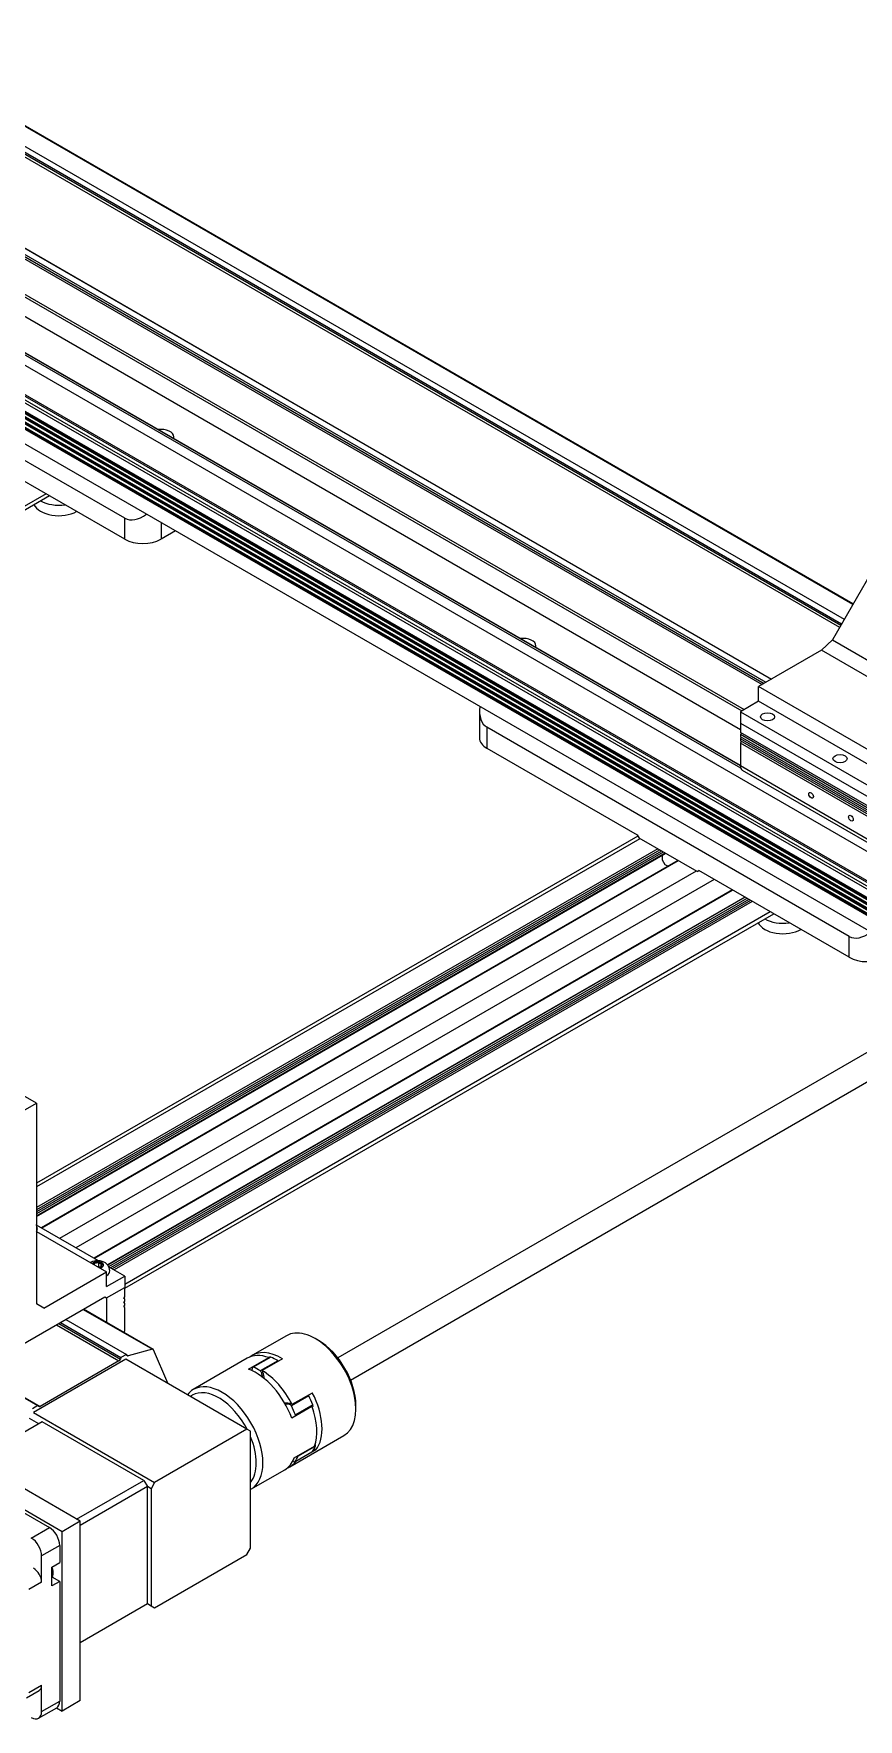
# Model space of a CAD drawing. Header units: millimetres. Extents: x 0 to 626, y 0 to 359.
# Drawn here: x 429.3 to 493.7, y 153 to 284.6 of the extents above; entities that cross this region are included whole.
import ezdxf

# ---------------------------------------------------------------- set-up
doc = ezdxf.new("R2010")
doc.units = ezdxf.units.MM
for name, color, linetype in [('1113-内六角平圆头螺钉-GB', 7, 'Continuous'), ('1114-联轴器COUPLING', 7, 'Continuous'), ('1115-步进电机LS86A12', 7, 'Continuous'), ('1121-安装板', 7, 'Continuous'), ('1122-轴', 7, 'Continuous'), ('1211-TDT-4040S-8', 7, 'Continuous'), ('1212-GN_31611', 7, 'Continuous'), ('1221-第一轴同步带安装板', 7, 'Continuous'), ('1221-脚钉', 7, 'Continuous'), ('Default', 7, 'Continuous'), ('LHBT10-S1000-1', 7, 'Continuous'), ('WGB10-4', 7, 'Continuous'), ('WGB10-5(B1)', 7, 'Continuous')]:
    doc.layers.add(name, color=color, linetype=linetype)

# ---------------------------------------------------------------- blocks, each defined once
blk = doc.blocks.new('SE1')
at = {"layer": '1113-内六角平圆头螺钉-GB', "color": 7, "linetype": 'Continuous'}
for p, q in [((222.88, 121.55), (223.22, 121.6)), ((222.88, 121.43), (222.88, 121.55)), ((223.37, 121.27), (223.2, 121.24)), ((223.22, 121.3), (223.22, 121.6)), ((223.22, 121.6), (223.46, 121.46))]:
    blk.add_line(p, q, dxfattribs=at)
for centre, radius, start, end in [((221.65, 122.01), 1.32, 334.8997, 339.7412), ((222.95, 121.92), 0.673, 286.42, 293.3543), ((223.6, 121.68), 0.534, 224.645, 233.3379), ((222.22, 121.92), 1.32, 330.4777, 339.7301)]:
    blk.add_arc(centre, radius, start, end, dxfattribs=at)
for centre, major_axis, start_param, end_param in [((217.47, 124.23), (0.95, 0), 5.932393, 6.283185), ((217.47, 124.23), (0.95, 0), 0, 0.00187), ((223.13, 121.41), (-0.459, 0), 2.023332, 5.83065), ((223.13, 121.41), (0.346, 0), 2.356194, 2.804027), ((223.13, 121.41), (0.346, 0), 1.308997, 2.356194), ((223.13, 121.41), (0.346, 0), 0.261799, 1.308997), ((223.13, 121.41), (-0.346, 0), 1.908362, 2.356194), ((223.13, 121.41), (-0.346, 0), 2.356194, 3.403392), ((223.13, 120.96), (0.95, 0), 5.551909, 6.283185), ((223.13, 120.96), (0.95, 0), 0, 0.00187)]:
    blk.add_ellipse(centre, major_axis=major_axis, ratio=0.57735, start_param=start_param, end_param=end_param, dxfattribs=at)
for points, knots in [([(218.41, 124.23), (218.41, 124.32), (218.4, 124.42), (218.36, 124.52), (218.34, 124.55)], [0, 0, 0, 0, 0.0860139, 0.1237372, 0.1237372, 0.1237372, 0.1237372]), ([(224.07, 120.96), (224.06, 121.05), (224.05, 121.2), (223.92, 121.42), (223.74, 121.59), (223.48, 121.71), (223.15, 121.76), (222.83, 121.72), (222.65, 121.65), (222.58, 121.61)], [0, 0, 0, 0, 0.0860139, 0.1763388, 0.2665789, 0.3686728, 0.4897787, 0.62227, 0.7042219, 0.7042219, 0.7042219, 0.7042219])]:
    blk.add_open_spline(points, degree=3, knots=knots, dxfattribs=at)
at = {"layer": '1114-联轴器COUPLING', "color": 7, "linetype": 'Continuous'}
for p, q in [((237.87, 115.89), (235.22, 114.36)), ((240.37, 115.52), (240.12, 115.67)), ((234.82, 114.13), (230.6, 111.69)), ((234.92, 113.27), (236.5, 114.18)), ((235.22, 113.42), (236.5, 114.16)), ((236.65, 114.21), (235.28, 113.42)), ((237.2, 113.94), (235.83, 113.15)), ((237.56, 114.08), (235.98, 113.17)), ((236.58, 114.21), (236.49, 114.16)), ((236.04, 113.03), (235.94, 112.98)), ((239.62, 111.2), (238.26, 110.41)), ((238.32, 110.53), (239.9, 111.44)), ((238.21, 110.57), (238.12, 110.52)), ((239.87, 110.36), (238.29, 109.45)), ((239.94, 110.49), (238.57, 109.7)), ((239.89, 110.32), (239.92, 110.34)), ((243.3, 110.15), (243.3, 110.45)), ((238.14, 105.65), (242.37, 108.09)), ((238.49, 106.36), (240.07, 107.27)), ((238.52, 106.03), (239.88, 106.82)), ((239.9, 106.83), (238.54, 106.04)), ((240.18, 106.97), (238.6, 106.06)), ((240.14, 107.27), (238.78, 106.48)), ((235.1, 103.9), (237.74, 105.42))]:
    blk.add_line(p, q, dxfattribs=at)
for centre, major_axis, start_param, end_param in [((240.12, 111.99), (2.25, -3.9), 0, 3.141593), ((237.47, 110.46), (2.25, -3.9), 2.327425, 3.230459), ((240.37, 112.14), (2.07, -3.59), 0.785398, 2.356194), ((237.07, 110.23), (2.25, -3.9), 2.536864, 3.141593), ((235.49, 109.32), (2.25, -3.9), 1.280227, 2.536864), ((238.33, 110.85), (-2.25, 3.9), 0.572364, 0.652596), ((235.3, 113.28), (-0.08, 0.139), 5.661004, 6.251313), ((235.8, 109.5), (-2.25, 3.9), -0.796715, -0.622182), ((236.66, 114.07), (0.08, -0.139), 2.519411, 3.141593), ((237.16, 110.29), (-2.25, 3.9), -0.796715, -0.622182), ((237.2, 113.81), (-0.08, 0.139), 5.06471, 5.486471), ((232.85, 107.79), (-2.25, 3.9), 3.141593, 6.283185), ((235.83, 113.02), (-0.08, 0.139), 4.090207, 5.486471), ((232.93, 113.52), (2.25, -3.9), 1.031487, 1.115737), ((235.89, 109.55), (-2.25, 3.9), 4.631259, 5.469017), ((235.93, 113.07), (-0.08, 0.139), 4.090207, 4.896162), ((233.03, 113.58), (2.25, -3.9), 0.994634, 1.115737), ((232.85, 107.79), (-2.25, 3.9), 0, 0.234922), ((232.59, 107.65), (-2.07, 3.59), 0, 0.070506), ((232.59, 107.65), (-2.07, 3.59), 4.641883, 6.283185), ((239.54, 111.16), (0.08, -0.139), 1.472213, 1.971932), ((237.16, 110.29), (2.25, -3.9), 1.297681, 1.472213), ((237.47, 110.46), (2.25, -3.9), 0.23303, 1.489667), ((239.28, 106.5), (2.25, -3.9), -3.581831, -3.424648), ((239.19, 106.44), (2.25, -3.9), -3.581831, -3.46732), ((238.17, 110.38), (-0.08, 0.139), 4.613806, 6.01007), ((238.26, 110.43), (-0.08, 0.139), 5.204115, 6.01007), ((235.8, 109.5), (2.25, -3.9), 1.297681, 1.472213), ((238.47, 109.69), (0.08, -0.139), 0.735891, 1.297681), ((237.07, 110.23), (2.25, -3.9), 0.442469, 1.280227), ((239.84, 110.48), (-0.08, 0.139), 3.141593, 4.439273), ((232.59, 107.65), (-2.07, 3.59), 3.369855, 4.484127), ((239.8, 106.96), (-0.08, 0.139), 3.141593, 3.392076), ((237.16, 110.29), (2.25, -3.9), 0.250483, 0.425016), ((240.66, 110.33), (-2.25, 3.9), -4.120785, -4.079342), ((240.04, 107.38), (0.08, -0.139), 0.425016, 1.518305), ((235.49, 109.32), (-2.25, 3.9), 3.141593, 3.584062), ((235.89, 109.55), (-2.25, 3.9), 3.052726, 3.374622), ((238.44, 106.17), (-0.08, 0.139), 1.995812, 3.392076), ((235.8, 109.5), (2.25, -3.9), 0.250483, 0.425016), ((238.67, 106.59), (0.08, -0.139), 0.425016, 0.788746)]:
    blk.add_ellipse(centre, major_axis=major_axis, ratio=0.57735, start_param=start_param, end_param=end_param, dxfattribs=at)
for points in [[(236.5, 114.18), (236.5, 114.17), (236.5, 114.16)], [(235.98, 113.17), (235.99, 113.16), (235.99, 113.15)], [(238.3, 110.53), (238.31, 110.53), (238.32, 110.53)], [(238.6, 106.06), (238.59, 106.07), (238.58, 106.07)]]:
    blk.add_open_spline(points, degree=2, dxfattribs=at)
at = {"layer": '1115-步进电机LS86A12', "color": 7, "linetype": 'Continuous'}
for p, q in [((211.28, 105.57), (219.36, 100.9)), ((217.95, 100.08), (219.36, 100.9)), ((220.17, 99.5), (218.75, 98.69)), ((220.17, 99.5), (220.17, 98.18)), ((218.75, 96.63), (218.75, 98.69)), ((219.55, 97.8), (220.17, 98.18)), ((219.55, 96.35), (219.55, 97.8)), ((218.75, 96.63), (217.76, 96.05)), ((220.17, 96.68), (219.55, 96.35)), ((220.17, 96.68), (219.57, 97.02)), ((220.17, 96.68), (220.17, 87.35)), ((217.76, 88.02), (218.75, 88.59)), ((218.75, 86.53), (218.75, 88.59)), ((217.58, 87.61), (218.57, 88.18)), ((218.75, 86.53), (220.17, 87.35)), ((218.52, 86.01), (219.93, 86.82))]:
    blk.add_line(p, q, dxfattribs=at)
blk.add_arc((218.76, 97.37), 0.9, 345.5596, 28.2681, dxfattribs=at)
for centre, major_axis, start_param, end_param in [((217.95, 99.15), (0.57, -0.987), 0.785398, 2.356194), ((219.36, 99.97), (-0.57, 0.987), 3.926991, 5.497787), ((218.12, 96.99), (-0.45, 0.779), 3.926991, 5.497787), ((219.13, 97.58), (0.366, -0.633), 0.532098, 1.402601), ((219.09, 97.56), (-0.375, 0.65), 3.424917, 4.436792), ((219.13, 97.58), (0.366, -0.633), 0.168196, 0.532098), ((218.12, 88.96), (-0.45, 0.779), 3.141522, 3.926921), ((219.36, 87.81), (-0.57, 0.987), 3.141593, 3.926991), ((217.95, 87), (-0.57, 0.987), 2.356194, 3.926991)]:
    blk.add_ellipse(centre, major_axis=major_axis, ratio=0.57735, start_param=start_param, end_param=end_param, dxfattribs=at)
at = {"layer": '1121-安装板', "color": 7, "linetype": 'Continuous'}
for p, q in [((287.3, 182.02), (280.51, 170.26)), ((279.66, 169.44), (280.51, 170.26)), ((280.51, 170.26), (294.37, 162.26)), ((279.66, 169.44), (274.75, 166.6)), ((293.8, 161.28), (279.66, 169.44)), ((274.75, 165.46), (274.75, 166.6)), ((288.89, 158.44), (274.75, 166.6)), ((274.75, 165.46), (273.33, 164.64)), ((273.33, 164.64), (273.33, 163.75)), ((273.33, 164.64), (287.47, 156.48)), ((288.89, 157.3), (274.75, 165.46)), ((273.33, 163.75), (287.47, 155.58)), ((218.35, 134.05), (211.28, 138.13)), ((216.59, 133.03), (218.35, 134.05)), ((218.35, 134.05), (218.35, 118.37)), ((223.2, 121.74), (218.35, 124.53)), ((218.35, 124.04), (223.83, 120.88)), ((225.25, 120.55), (223.99, 121.28)), ((218.92, 118.04), (223.83, 120.88)), ((223.83, 119.74), (223.83, 120.88)), ((223.83, 119.74), (225.25, 120.55)), ((225.25, 120.55), (225.25, 119.66)), ((211.25, 111.74), (223.69, 118.92)), ((223.69, 118.92), (223.83, 118.84)), ((223.83, 118.84), (225.25, 119.66)), ((218.92, 118.04), (218.35, 118.37))]:
    blk.add_line(p, q, dxfattribs=at)
for centre in [(275.45, 164.24), (281.11, 160.97)]:
    blk.add_ellipse(centre, major_axis=(-0.55, 0), ratio=0.57735, dxfattribs=at)
at = {"layer": '1122-轴', "color": 7, "linetype": 'Continuous'}
for p, q in [((290.25, 142.09), (241.88, 114.16)), ((242.88, 112.43), (291.25, 140.36))]:
    blk.add_line(p, q, dxfattribs=at)
at = {"layer": '1211-TDT-4040S-8', "color": 7, "linetype": 'Continuous'}
for p, q in [((219.1, 181.67), (165.39, 150.66)), ((165.66, 150.51), (219.36, 181.52)), ((265.31, 154.93), (218.35, 127.82)), ((265.48, 154.72), (218.35, 127.51)), ((266.88, 153.92), (218.35, 125.9)), ((267.02, 153.83), (218.35, 125.73)), ((267.16, 153.75), (218.35, 125.57)), ((267.31, 153.67), (218.35, 125.41)), ((267.45, 153.59), (218.35, 125.24)), ((218.35, 125.21), (267.48, 153.57)), ((268.44, 153.02), (218.73, 124.32)), ((268.47, 153), (218.76, 124.3)), ((269.87, 152.19), (220.16, 123.49)), ((271.28, 151.54), (221.43, 122.76)), ((272.68, 150.73), (222.83, 121.95)), ((222.86, 121.93), (272.71, 150.71)), ((273.67, 150.16), (223.9, 121.42)), ((273.7, 150.14), (223.92, 121.4)), ((273.84, 150.06), (223.99, 121.28)), ((273.98, 149.98), (224.13, 121.2)), ((274.12, 149.9), (224.27, 121.12)), ((274.26, 149.82), (224.41, 121.04)), ((275.66, 149.01), (225.25, 119.9)), ((225.25, 119.6), (275.93, 148.86))]:
    blk.add_line(p, q, dxfattribs=at)
at = {"layer": '1212-GN_31611', "color": 7, "linetype": 'Continuous'}
for p, q in [((267.25, 153.05), (267.25, 153.44)), ((267.46, 152.68), (267.25, 153.05)), ((267.66, 152.57), (267.46, 152.68))]:
    blk.add_line(p, q, dxfattribs=at)
at = {"layer": '1221-第一轴同步带安装板', "color": 7, "linetype": 'Continuous'}
for p, q in [((225.25, 179.75), (196.96, 196.08)), ((225.25, 178.12), (213.51, 184.89)), ((225.25, 178.12), (225.25, 179.75)), ((228.08, 179.42), (228.08, 178.12)), ((229.21, 178.77), (228.08, 178.12)), ((252.95, 164.71), (252.95, 162.6)), ((253.53, 163.42), (253.53, 161.79)), ((281.82, 147.09), (253.53, 163.42)), ((253.53, 161.79), (265.27, 155.01)), ((265.27, 155.01), (265.41, 154.76)), ((269.94, 152.15), (265.41, 154.76)), ((269.94, 152.15), (270.08, 152.23)), ((281.82, 145.46), (270.08, 152.23)), ((281.82, 145.46), (281.82, 147.09))]:
    blk.add_line(p, q, dxfattribs=at)
for centre, major_axis, start_param, end_param in [((226.66, 182.2), (1.41, 2.45), 3.141593, 4.068888), ((226.66, 178.93), (2, 0), 3.926991, 5.497787), ((254.95, 165.87), (-1.41, -2.45), 5.35589, 6.283185), ((254.95, 162.6), (2, 0), 3.141593, 3.926991), ((283.23, 149.54), (1.41, 2.45), 3.141593, 4.068888), ((283.23, 146.27), (2, 0), 3.926991, 5.497787)]:
    blk.add_ellipse(centre, major_axis=major_axis, ratio=0.57735, start_param=start_param, end_param=end_param, dxfattribs=at)
at = {"layer": '1221-脚钉', "color": 7, "linetype": 'Continuous'}
for centre, start_param, end_param in [((220.09, 181.11), 0.261799, 2.346194), ((220.09, 181.93), 0.781794, 1.82101), ((276.65, 148.45), 0.257633, 2.346194), ((276.65, 149.27), 0.781794, 1.82101)]:
    blk.add_ellipse(centre, major_axis=(-2, 0), ratio=0.57735, start_param=start_param, end_param=end_param, dxfattribs=at)
at = {"layer": 'LHBT10-S1000-1', "color": 7, "linetype": 'Continuous'}
for p, q in [((131.05, 258.21), (281.23, 171.5)), ((131.47, 258.45), (281.44, 171.87)), ((133.5, 258.86), (282.12, 173.05)), ((282.14, 173.08), (133.57, 258.85)), ((130.89, 257.95), (281.08, 171.24)), ((131.01, 258.1), (281.17, 171.41)), ((124.14, 254.22), (275.32, 166.94)), ((124.57, 254.47), (275.75, 167.18)), ((124.73, 254.4), (275.77, 167.19)), ((124, 253.96), (275.03, 166.77)), ((124.09, 254.09), (275.18, 166.85)), ((122.02, 252.13), (273.44, 164.71)), ((122.11, 252.28), (273.62, 164.81)), ((122.22, 250.49), (273.33, 163.25)), ((273.36, 160.22), (121.66, 247.8)), ((273.33, 160.4), (121.8, 247.89)), ((273.33, 160.43), (121.85, 247.89)), ((292.42, 148.4), (120.74, 247.52)), ((291.32, 146.75), (121.3, 244.91)), ((290.75, 146.42), (121.3, 244.25)), ((290.96, 146.54), (121.52, 244.38)), ((291.21, 146.69), (121.94, 244.42)), ((290.19, 146.1), (121.3, 243.6)), ((290.04, 146.01), (121.3, 243.44)), ((289.83, 145.89), (121.3, 243.19)), ((289.69, 145.81), (121.3, 243.03)), ((289.48, 145.69), (121.3, 242.78)), ((289.34, 145.61), (121.3, 242.62)), ((289.12, 145.48), (121.3, 242.37)), ((290.11, 146.05), (121.37, 243.48)), ((289.76, 145.85), (121.37, 243.07)), ((289.41, 145.65), (121.37, 242.66)), ((288.06, 144.79), (120.74, 241.39)), ((288.98, 145.4), (121.3, 242.21)), ((289.05, 145.44), (121.37, 242.25)), ((222.01, 117.95), (227.41, 114.83)), ((227.47, 114.82), (222.03, 117.96)), ((219.91, 116.74), (224.79, 113.92)), ((220.1, 116.85), (224.91, 114.07)), ((220.22, 116.91), (224.95, 114.18)), ((220.64, 117.16), (225.38, 114.42)), ((227.41, 114.83), (225.52, 114.32)), ((228.6, 112.17), (227.5, 114.79)), ((224.79, 113.92), (218.63, 110.37)), ((224.95, 114.18), (224.91, 114.07)), ((225.38, 114.42), (224.95, 114.18)), ((225.43, 114.35), (225.38, 114.42)), ((225.4, 114.39), (225.52, 114.32)), ((213.73, 113.17), (218.47, 110.44)), ((213.75, 113.18), (218.63, 110.37)), ((218.47, 110.44), (218.05, 110.19)), ((218.51, 110.38), (218.47, 110.44))]:
    blk.add_line(p, q, dxfattribs=at)
for centre, major_axis, start_param, end_param in [((228.08, 186.12), (1, 0), 0, 1.784068), ((228.08, 186.12), (1, 0), 6.069914, 6.283185), ((256.36, 169.79), (1, 0), 0, 1.784068), ((256.36, 169.79), (1, 0), 6.069914, 6.283185), ((227.37, 114.65), (-0.1, -0.173), 2.728235, 3.665191), ((224.79, 114.08), (0.1, 0.173), 3.926991, 4.974188), ((225.55, 114.5), (0.1, 0.173), 2.879793, 3.665191), ((218.63, 110.53), (0.1, 0.173), 2.879793, 3.926991)]:
    blk.add_ellipse(centre, major_axis=major_axis, ratio=0.57735, start_param=start_param, end_param=end_param, dxfattribs=at)
at = {"layer": 'WGB10-4', "color": 7, "linetype": 'Continuous'}
for p, q in [((273.33, 163.75), (287.47, 155.58)), ((273.33, 163.75), (273.33, 163.01)), ((287.47, 154.85), (273.33, 163.01)), ((273.4, 162.97), (273.33, 162.85)), ((287.47, 154.68), (273.33, 162.85)), ((273.33, 162.85), (273.33, 162.68)), ((287.47, 154.52), (273.33, 162.68)), ((273.4, 162.64), (273.33, 162.52)), ((287.47, 154.36), (273.33, 162.52)), ((273.33, 162.52), (273.33, 162.36)), ((287.47, 154.19), (273.33, 162.36)), ((273.4, 162.32), (273.33, 162.19)), ((287.47, 154.03), (273.33, 162.19)), ((273.33, 162.19), (273.33, 160.4)), ((287.47, 152.23), (273.33, 160.4)), ((273.48, 160.08), (287.62, 151.91)), ((223.83, 118.84), (225.25, 119.66)), ((223.83, 118.84), (223.83, 116.92)), ((225.18, 118.8), (225.25, 118.92)), ((225.25, 118.76), (225.18, 118.8)), ((225.18, 118.47), (225.25, 118.59)), ((225.25, 118.92), (225.25, 119.66)), ((225.25, 118.59), (225.25, 118.76)), ((225.25, 118.43), (225.18, 118.47)), ((225.18, 118.14), (225.25, 118.27)), ((225.25, 118.1), (225.18, 118.14)), ((225.25, 118.27), (225.25, 118.43)), ((225.25, 116.31), (225.25, 118.1))]:
    blk.add_line(p, q, dxfattribs=at)
for centre, major_axis, start_param, end_param in [((273.83, 160.68), (0.35, 0.606), 2.356194, 3.141593), ((224.75, 116.02), (-0.35, -0.606), 2.045152, 2.356194)]:
    blk.add_ellipse(centre, major_axis=major_axis, ratio=0.57735, start_param=start_param, end_param=end_param, dxfattribs=at)
for centre in [(278.85, 158.11), (281.96, 156.32)]:
    blk.add_ellipse(centre, major_axis=(-0.125, 0.217), ratio=0.57735, dxfattribs=at)
at = {"layer": 'WGB10-5(B1)', "color": 7, "linetype": 'Continuous'}
for p, q in [((225.32, 114.06), (218.11, 109.9)), ((234.79, 108.59), (225.32, 114.06)), ((218.53, 109), (217.82, 109.41)), ((218.11, 109.9), (227.58, 104.43)), ((221.77, 101.4), (209.63, 108.41)), ((218.81, 109.16), (213.57, 106.14)), ((226.73, 104.59), (218.81, 109.16)), ((234.79, 108.59), (227.58, 104.43)), ((235.08, 108.43), (234.79, 108.59)), ((235.08, 99.28), (235.08, 108.43)), ((220.36, 100.58), (208.22, 107.59)), ((221.49, 101.56), (226.73, 104.59)), ((227.02, 104.1), (221.77, 101.07)), ((226.73, 104.59), (227.02, 104.1)), ((227.02, 94.96), (227.02, 104.1)), ((227.3, 103.94), (227.02, 104.1)), ((227.58, 104.43), (227.3, 103.94)), ((227.3, 103.94), (227.3, 94.79)), ((221.77, 101.4), (220.36, 100.58)), ((221.77, 87.38), (221.77, 101.4)), ((220.36, 86.56), (220.36, 100.58)), ((227.58, 94.63), (234.79, 98.79)), ((234.79, 98.79), (235.08, 99.28)), ((221.77, 91.93), (227.02, 94.96)), ((227.02, 94.96), (227.3, 94.79)), ((227.3, 94.79), (227.58, 94.63)), ((221.77, 87.38), (220.36, 86.56)), ((219.92, 86.82), (220.36, 86.56))]:
    blk.add_line(p, q, dxfattribs=at)

msp = doc.modelspace()

# ---------------------------------------------------------------- block references
at = {"layer": 'Default'}
msp.add_blockref('SE1', (211.17, 67.04), dxfattribs=at)

doc.saveas('drawing.dxf')
